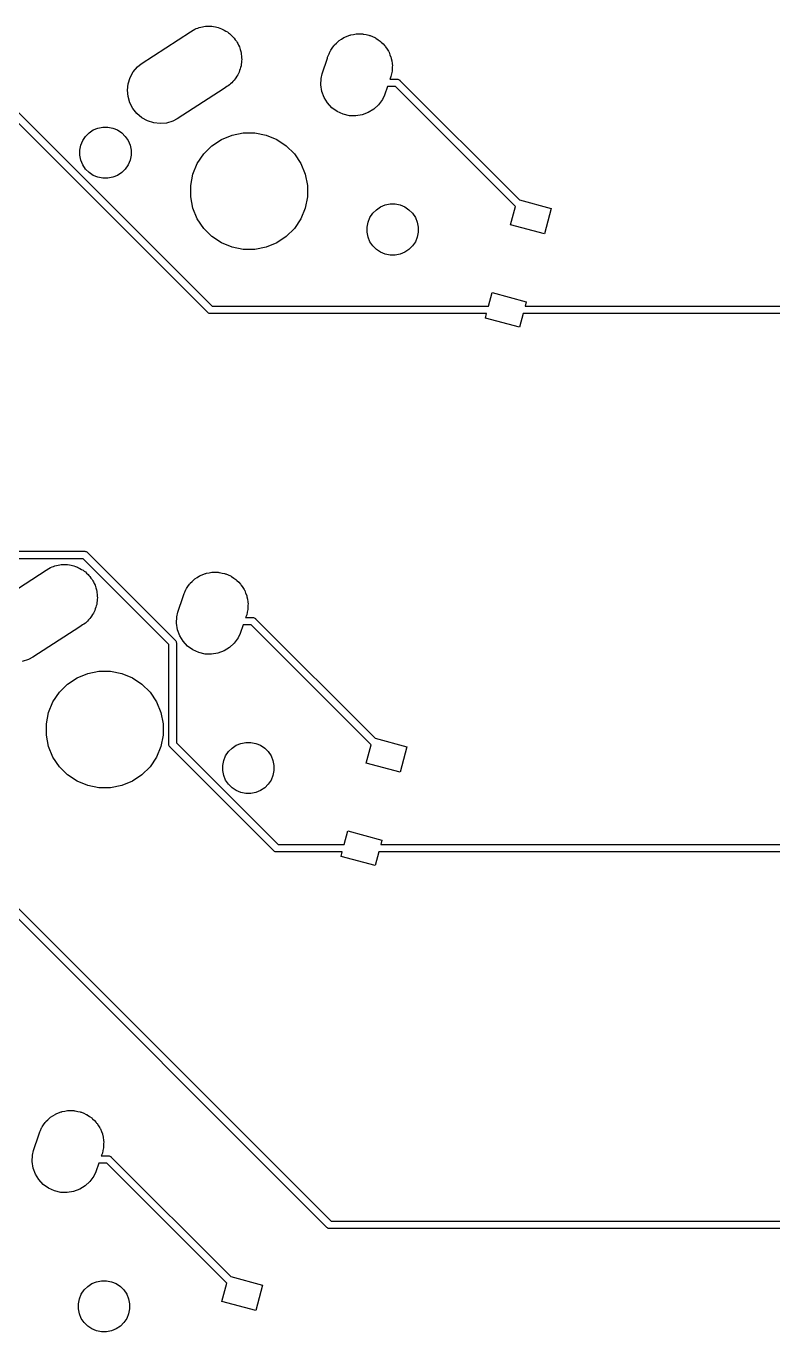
# Model space of a CAD drawing. Extents: x -662 to -203, y -195 to -58.
# Drawn here: x -408.81 to -383.3, y -148.67 to -104.03 of the extents above; entities that cross this region are included whole.
import ezdxf

# ---------------------------------------------------------------- set-up
doc = ezdxf.new("R2010")
doc.units = 0
doc.layers.add('BLACK', color=7, linetype='CONTINUOUS')

msp = doc.modelspace()

# ---------------------------------------------------------------- linework, layer by layer
at = {"layer": 'BLACK', "linetype": 'CONTINUOUS'}
for p, q in [((-404.879, -105.323), (-403.195, -104.225)), ((-403.195, -104.225), (-403.108, -104.167)), ((-403.108, -104.167), (-403.051, -104.143)), ((-403.051, -104.143), (-402.996, -104.115)), ((-402.996, -104.115), (-402.949, -104.101)), ((-402.949, -104.101), (-402.903, -104.082)), ((-402.903, -104.082), (-402.842, -104.07)), ((-402.842, -104.07), (-402.783, -104.053)), ((-402.783, -104.053), (-402.734, -104.048)), ((-402.734, -104.048), (-402.686, -104.039)), ((-402.686, -104.039), (-402.624, -104.039)), ((-402.624, -104.039), (-402.562, -104.034)), ((-402.562, -104.034), (-402.513, -104.039)), ((-402.513, -104.039), (-402.464, -104.039)), ((-402.464, -104.039), (-402.404, -104.051)), ((-402.404, -104.051), (-402.342, -104.058)), ((-402.342, -104.058), (-402.295, -104.073)), ((-402.295, -104.073), (-402.247, -104.082)), ((-402.247, -104.082), (-402.19, -104.106)), ((-402.19, -104.106), (-402.131, -104.124)), ((-402.131, -104.124), (-402.088, -104.148)), ((-402.088, -104.148), (-402.042, -104.167)), ((-402.042, -104.167), (-401.991, -104.201)), ((-401.991, -104.201), (-401.936, -104.231)), ((-401.936, -104.231), (-401.899, -104.263)), ((-401.899, -104.263), (-401.858, -104.29)), ((-401.858, -104.29), (-401.814, -104.334)), ((-401.814, -104.334), (-401.767, -104.374)), ((-401.767, -104.374), (-401.736, -104.412)), ((-401.736, -104.412), (-401.701, -104.447)), ((-398.035, -104.478), (-397.96, -104.428)), ((-397.96, -104.428), (-397.941, -104.42)), ((-397.941, -104.42), (-397.924, -104.41)), ((-397.924, -104.41), (-397.839, -104.378)), ((-397.839, -104.378), (-397.755, -104.343)), ((-397.755, -104.343), (-397.735, -104.339)), ((-397.735, -104.339), (-397.716, -104.332)), ((-397.716, -104.332), (-397.627, -104.318)), ((-397.627, -104.318), (-397.538, -104.3)), ((-397.538, -104.3), (-397.518, -104.3)), ((-397.518, -104.3), (-397.497, -104.297)), ((-397.497, -104.297), (-397.407, -104.3)), ((-397.407, -104.3), (-397.316, -104.3)), ((-397.316, -104.3), (-397.296, -104.304)), ((-397.296, -104.304), (-397.276, -104.305)), ((-397.276, -104.305), (-397.188, -104.326)), ((-397.188, -104.326), (-397.099, -104.343)), ((-397.099, -104.343), (-397.08, -104.351)), ((-397.08, -104.351), (-397.06, -104.356)), ((-397.06, -104.356), (-396.978, -104.394)), ((-396.978, -104.394), (-396.894, -104.428)), ((-396.894, -104.428), (-396.877, -104.44)), ((-401.701, -104.447), (-401.667, -104.498)), ((-401.667, -104.498), (-401.628, -104.547)), ((-401.628, -104.547), (-401.605, -104.59)), ((-401.605, -104.59), (-401.578, -104.631)), ((-401.578, -104.631), (-401.554, -104.688)), ((-401.554, -104.688), (-401.526, -104.743)), ((-401.526, -104.743), (-401.512, -104.79)), ((-401.512, -104.79), (-401.493, -104.836)), ((-401.493, -104.836), (-401.481, -104.897)), ((-398.424, -104.892), (-398.413, -104.875)), ((-398.413, -104.875), (-398.404, -104.857)), ((-398.404, -104.857), (-398.351, -104.783)), ((-398.351, -104.783), (-398.301, -104.708)), ((-398.301, -104.708), (-398.287, -104.694)), ((-398.287, -104.694), (-398.275, -104.677)), ((-398.275, -104.677), (-398.208, -104.615)), ((-398.208, -104.615), (-398.144, -104.551)), ((-398.144, -104.551), (-398.127, -104.54)), ((-398.127, -104.54), (-398.112, -104.526)), ((-398.112, -104.526), (-398.035, -104.478)), ((-396.877, -104.44), (-396.859, -104.448)), ((-396.859, -104.448), (-396.785, -104.501)), ((-396.785, -104.501), (-396.71, -104.551)), ((-396.71, -104.551), (-396.696, -104.566)), ((-396.696, -104.566), (-396.679, -104.578)), ((-396.679, -104.578), (-396.617, -104.644)), ((-396.617, -104.644), (-396.553, -104.708)), ((-396.553, -104.708), (-396.542, -104.725)), ((-396.542, -104.725), (-396.528, -104.74)), ((-396.528, -104.74), (-396.481, -104.817)), ((-396.481, -104.817), (-396.43, -104.892)), ((-405.009, -105.427), (-404.879, -105.323)), ((-401.481, -104.897), (-401.464, -104.956)), ((-401.464, -104.956), (-401.46, -105.005)), ((-401.45, -105.275), (-401.462, -105.335)), ((-401.46, -105.005), (-401.45, -105.053)), ((-401.45, -105.053), (-401.45, -105.115)), ((-401.45, -105.115), (-401.445, -105.177)), ((-401.445, -105.177), (-401.45, -105.226)), ((-401.45, -105.226), (-401.45, -105.275)), ((-398.698, -105.662), (-398.516, -105.131)), ((-398.516, -105.131), (-398.509, -105.097)), ((-398.509, -105.097), (-398.48, -105.027)), ((-398.48, -105.027), (-398.473, -105.008)), ((-398.473, -105.008), (-398.459, -104.976)), ((-398.459, -104.976), (-398.424, -104.892)), ((-396.43, -104.892), (-396.422, -104.911)), ((-396.422, -104.911), (-396.412, -104.929)), ((-396.412, -104.929), (-396.38, -105.013)), ((-396.38, -105.013), (-396.346, -105.097)), ((-396.346, -105.097), (-396.342, -105.117)), ((-396.342, -105.117), (-396.334, -105.136)), ((-396.334, -105.136), (-396.32, -105.226)), ((-396.32, -105.226), (-396.302, -105.314)), ((-396.302, -105.314), (-396.302, -105.335)), ((-405.258, -105.791), (-405.151, -105.596)), ((-405.151, -105.596), (-405.009, -105.427)), ((-401.613, -105.748), (-401.642, -105.803)), ((-401.578, -105.697), (-401.613, -105.748)), ((-401.559, -105.651), (-401.578, -105.697)), ((-401.536, -105.608), (-401.559, -105.651)), ((-401.517, -105.549), (-401.536, -105.608)), ((-401.493, -105.492), (-401.517, -105.549)), ((-401.484, -105.444), (-401.493, -105.492)), ((-401.469, -105.397), (-401.484, -105.444)), ((-401.462, -105.335), (-401.469, -105.397)), ((-398.736, -105.824), (-398.698, -105.662)), ((-396.346, -105.753), (-396.375, -105.823)), ((-396.328, -105.665), (-396.346, -105.753)), ((-396.307, -105.577), (-396.328, -105.665)), ((-396.306, -105.556), (-396.307, -105.577)), ((-396.302, -105.536), (-396.306, -105.556)), ((-396.302, -105.335), (-396.299, -105.355)), ((-396.299, -105.355), (-396.302, -105.445)), ((-396.302, -105.445), (-396.302, -105.536)), ((-405.349, -106.222), (-405.324, -106.002)), ((-405.329, -106.443), (-405.349, -106.222)), ((-405.324, -106.002), (-405.258, -105.791)), ((-402.048, -106.163), (-403.65, -107.208)), ((-402.042, -106.161), (-402.048, -106.163)), ((-401.956, -106.103), (-402.042, -106.161)), ((-401.914, -106.076), (-401.956, -106.103)), ((-401.909, -106.072), (-401.914, -106.076)), ((-401.858, -106.038), (-401.909, -106.072)), ((-401.823, -106.003), (-401.858, -106.038)), ((-401.785, -105.972), (-401.823, -106.003)), ((-401.745, -105.925), (-401.785, -105.972)), ((-401.701, -105.881), (-401.745, -105.925)), ((-401.674, -105.84), (-401.701, -105.881)), ((-401.642, -105.803), (-401.674, -105.84)), ((-398.744, -106.045), (-398.736, -105.824)), ((-398.709, -106.264), (-398.744, -106.045)), ((-396.47, -106.102), (-396.57, -106.393)), ((-396.192, -106.102), (-396.47, -106.102)), ((-396.375, -105.823), (-396.383, -105.848)), ((-396.383, -105.848), (-396.145, -105.848)), ((-392.096, -110.198), (-396.192, -106.102)), ((-396.145, -105.848), (-396.139, -105.847)), ((-396.139, -105.847), (-396.133, -105.848)), ((-396.133, -105.848), (-396.114, -105.85)), ((-396.114, -105.85), (-396.09, -105.857)), ((-396.09, -105.857), (-396.068, -105.869)), ((-396.068, -105.869), (-396.049, -105.885)), ((-396.049, -105.885), (-396.045, -105.89)), ((-396.045, -105.89), (-391.959, -109.975)), ((-409.463, -106.598), (-402.455, -113.607)), ((-405.268, -106.656), (-405.329, -106.443)), ((-405.165, -106.852), (-405.268, -106.656)), ((-398.632, -106.472), (-398.709, -106.264)), ((-398.515, -106.66), (-398.632, -106.472)), ((-398.364, -106.822), (-398.515, -106.66)), ((-396.639, -106.544), (-396.769, -106.723)), ((-396.57, -106.393), (-396.639, -106.544)), ((-402.602, -113.819), (-409.676, -106.745)), ((-405.027, -107.025), (-405.165, -106.852)), ((-404.857, -107.168), (-405.027, -107.025)), ((-398.185, -106.952), (-398.364, -106.822)), ((-397.983, -107.044), (-398.185, -106.952)), ((-397.767, -107.095), (-397.983, -107.044)), ((-397.546, -107.103), (-397.767, -107.095)), ((-397.327, -107.068), (-397.546, -107.103)), ((-397.12, -106.991), (-397.327, -107.068)), ((-396.931, -106.874), (-397.12, -106.991)), ((-396.769, -106.723), (-396.931, -106.874)), ((-406.517, -107.584), (-406.358, -107.518)), ((-406.358, -107.518), (-406.189, -107.485)), ((-406.189, -107.485), (-406.016, -107.485)), ((-406.016, -107.485), (-405.847, -107.518)), ((-405.847, -107.518), (-405.688, -107.584)), ((-404.663, -107.275), (-404.857, -107.168)), ((-404.451, -107.341), (-404.663, -107.275)), ((-404.231, -107.365), (-404.451, -107.341)), ((-404.01, -107.346), (-404.231, -107.365)), ((-403.798, -107.284), (-404.01, -107.346)), ((-403.65, -107.208), (-403.798, -107.284)), ((-406.944, -108.105), (-406.878, -107.945)), ((-406.878, -107.945), (-406.782, -107.802)), ((-406.782, -107.802), (-406.66, -107.68)), ((-406.66, -107.68), (-406.517, -107.584)), ((-405.688, -107.584), (-405.545, -107.68)), ((-405.545, -107.68), (-405.423, -107.802)), ((-405.423, -107.802), (-405.327, -107.945)), ((-405.327, -107.945), (-405.261, -108.105)), ((-402.467, -108.126), (-402.14, -107.908)), ((-402.14, -107.908), (-401.777, -107.757)), ((-401.777, -107.757), (-401.392, -107.681)), ((-401.392, -107.681), (-400.999, -107.681)), ((-400.999, -107.681), (-400.614, -107.757)), ((-400.614, -107.757), (-400.251, -107.908)), ((-400.251, -107.908), (-399.925, -108.126)), ((-406.977, -108.274), (-406.944, -108.105)), ((-406.977, -108.446), (-406.977, -108.274)), ((-406.944, -108.615), (-406.977, -108.446)), ((-405.261, -108.105), (-405.227, -108.274)), ((-405.227, -108.446), (-405.261, -108.615)), ((-405.227, -108.274), (-405.227, -108.446)), ((-402.963, -108.73), (-402.744, -108.404)), ((-402.744, -108.404), (-402.467, -108.126)), ((-399.925, -108.126), (-399.647, -108.404)), ((-399.647, -108.404), (-399.429, -108.73)), ((-406.878, -108.774), (-406.944, -108.615)), ((-406.782, -108.918), (-406.878, -108.774)), ((-405.327, -108.774), (-405.423, -108.918)), ((-405.261, -108.615), (-405.327, -108.774)), ((-403.113, -109.093), (-402.963, -108.73)), ((-399.429, -108.73), (-399.278, -109.093)), ((-406.66, -109.04), (-406.782, -108.918)), ((-406.517, -109.135), (-406.66, -109.04)), ((-406.358, -109.201), (-406.517, -109.135)), ((-406.189, -109.235), (-406.358, -109.201)), ((-406.016, -109.235), (-406.189, -109.235)), ((-405.847, -109.201), (-406.016, -109.235)), ((-405.688, -109.135), (-405.847, -109.201)), ((-405.545, -109.04), (-405.688, -109.135)), ((-405.423, -108.918), (-405.545, -109.04)), ((-403.189, -109.478), (-403.113, -109.093)), ((-399.278, -109.093), (-399.202, -109.478)), ((-403.189, -109.871), (-403.189, -109.478)), ((-399.202, -109.478), (-399.202, -109.871)), ((-403.113, -110.256), (-403.189, -109.871)), ((-399.202, -109.871), (-399.278, -110.256)), ((-396.846, -110.31), (-396.703, -110.214)), ((-396.703, -110.214), (-396.544, -110.148)), ((-396.544, -110.148), (-396.375, -110.114)), ((-396.375, -110.114), (-396.202, -110.114)), ((-396.202, -110.114), (-396.033, -110.148)), ((-396.033, -110.148), (-395.874, -110.214)), ((-395.874, -110.214), (-395.731, -110.31)), ((-392.264, -110.826), (-392.096, -110.198)), ((-391.959, -109.975), (-390.872, -110.267)), ((-402.963, -110.619), (-403.113, -110.256)), ((-402.744, -110.946), (-402.963, -110.619)), ((-399.429, -110.619), (-399.647, -110.946)), ((-399.278, -110.256), (-399.429, -110.619)), ((-397.13, -110.734), (-397.064, -110.575)), ((-397.064, -110.575), (-396.968, -110.432)), ((-396.968, -110.432), (-396.846, -110.31)), ((-395.731, -110.31), (-395.609, -110.432)), ((-395.609, -110.432), (-395.513, -110.575)), ((-395.513, -110.575), (-395.447, -110.734)), ((-390.872, -110.267), (-391.105, -111.136)), ((-402.467, -111.223), (-402.744, -110.946)), ((-399.647, -110.946), (-399.925, -111.223)), ((-397.164, -110.903), (-397.13, -110.734)), ((-397.164, -111.076), (-397.164, -110.903)), ((-397.13, -111.245), (-397.164, -111.076)), ((-395.447, -110.734), (-395.414, -110.903)), ((-395.414, -111.076), (-395.447, -111.245)), ((-395.414, -110.903), (-395.414, -111.076)), ((-391.105, -111.136), (-392.264, -110.826)), ((-402.14, -111.442), (-402.467, -111.223)), ((-401.777, -111.592), (-402.14, -111.442)), ((-400.251, -111.442), (-400.614, -111.592)), ((-399.925, -111.223), (-400.251, -111.442)), ((-397.064, -111.404), (-397.13, -111.245)), ((-396.968, -111.547), (-397.064, -111.404)), ((-396.846, -111.669), (-396.968, -111.547)), ((-395.609, -111.547), (-395.731, -111.669)), ((-395.513, -111.404), (-395.609, -111.547)), ((-395.447, -111.245), (-395.513, -111.404)), ((-401.392, -111.669), (-401.777, -111.592)), ((-400.999, -111.669), (-401.392, -111.669)), ((-400.614, -111.592), (-400.999, -111.669)), ((-396.703, -111.765), (-396.846, -111.669)), ((-396.544, -111.831), (-396.703, -111.765)), ((-396.375, -111.864), (-396.544, -111.831)), ((-396.202, -111.864), (-396.375, -111.864)), ((-396.033, -111.831), (-396.202, -111.864)), ((-395.874, -111.765), (-396.033, -111.831)), ((-395.731, -111.669), (-395.874, -111.765)), ((-393.009, -113.607), (-392.885, -113.144)), ((-392.885, -113.144), (-391.726, -113.454)), ((-402.455, -113.607), (-393.009, -113.607)), ((-391.726, -113.454), (-391.767, -113.607)), ((-391.767, -113.607), (-374.83, -113.607)), ((-402.598, -113.824), (-402.602, -113.819)), ((-402.578, -113.84), (-402.598, -113.824)), ((-402.556, -113.852), (-402.578, -113.84)), ((-402.532, -113.859), (-402.556, -113.852)), ((-402.514, -113.861), (-402.532, -113.859)), ((-402.508, -113.861), (-402.514, -113.861)), ((-402.514, -113.861), (-402.514, -113.861)), ((-402.501, -113.861), (-402.508, -113.861)), ((-393.077, -113.861), (-402.501, -113.861)), ((-393.118, -114.013), (-393.077, -113.861)), ((-391.959, -114.324), (-393.118, -114.013)), ((-391.835, -113.861), (-391.959, -114.324)), ((-374.762, -113.861), (-391.835, -113.861)), ((-421.997, -121.274), (-398.389, -144.882)), ((-398.536, -145.094), (-422.144, -121.486)), ((-414.024, -121.986), (-406.815, -121.986)), ((-406.861, -122.24), (-413.977, -122.24)), ((-403.932, -125.169), (-406.861, -122.24)), ((-406.815, -121.986), (-406.809, -121.985)), ((-406.809, -121.985), (-406.802, -121.986)), ((-406.802, -121.986), (-406.784, -121.988)), ((-406.784, -121.988), (-406.76, -121.995)), ((-406.76, -121.995), (-406.738, -122.007)), ((-406.738, -122.007), (-406.718, -122.023)), ((-406.718, -122.023), (-406.714, -122.027)), ((-406.714, -122.027), (-403.72, -125.022)), ((-409.809, -123.724), (-408.125, -122.626)), ((-408.125, -122.626), (-408.038, -122.568)), ((-408.038, -122.568), (-407.981, -122.544)), ((-407.981, -122.544), (-407.926, -122.516)), ((-407.926, -122.516), (-407.879, -122.502)), ((-407.879, -122.502), (-407.834, -122.483)), ((-407.834, -122.483), (-407.773, -122.471)), ((-407.773, -122.471), (-407.714, -122.454)), ((-407.714, -122.454), (-407.665, -122.449)), ((-407.665, -122.449), (-407.616, -122.44)), ((-407.616, -122.44), (-407.554, -122.44)), ((-407.554, -122.44), (-407.493, -122.434)), ((-407.493, -122.434), (-407.444, -122.44)), ((-407.444, -122.44), (-407.395, -122.44)), ((-407.395, -122.44), (-407.334, -122.452)), ((-407.334, -122.452), (-407.272, -122.459)), ((-407.272, -122.459), (-407.226, -122.473)), ((-407.226, -122.473), (-407.177, -122.483)), ((-407.177, -122.483), (-407.12, -122.507)), ((-407.12, -122.507), (-407.061, -122.525)), ((-407.061, -122.525), (-407.018, -122.549)), ((-407.018, -122.549), (-406.973, -122.568)), ((-406.973, -122.568), (-406.921, -122.602)), ((-406.921, -122.602), (-406.867, -122.632)), ((-406.867, -122.632), (-406.829, -122.664)), ((-406.829, -122.664), (-406.788, -122.691)), ((-406.788, -122.691), (-406.745, -122.735)), ((-406.745, -122.735), (-406.697, -122.775)), ((-402.666, -122.74), (-402.647, -122.733)), ((-402.647, -122.733), (-402.557, -122.719)), ((-402.557, -122.719), (-402.469, -122.701)), ((-402.469, -122.701), (-402.448, -122.701)), ((-402.448, -122.701), (-402.428, -122.698)), ((-402.428, -122.698), (-402.338, -122.701)), ((-402.338, -122.701), (-402.247, -122.701)), ((-402.247, -122.701), (-402.227, -122.705)), ((-402.227, -122.705), (-402.206, -122.706)), ((-402.206, -122.706), (-402.118, -122.727)), ((-402.118, -122.727), (-402.03, -122.744)), ((-406.697, -122.775), (-406.666, -122.813)), ((-406.666, -122.813), (-406.632, -122.848)), ((-406.632, -122.848), (-406.597, -122.899)), ((-406.597, -122.899), (-406.559, -122.947)), ((-406.559, -122.947), (-406.536, -122.991)), ((-406.536, -122.991), (-406.509, -123.032)), ((-406.509, -123.032), (-406.485, -123.089)), ((-406.485, -123.089), (-406.456, -123.144)), ((-406.456, -123.144), (-406.443, -123.191)), ((-403.335, -123.257), (-403.282, -123.184)), ((-403.282, -123.184), (-403.232, -123.109)), ((-403.232, -123.109), (-403.217, -123.094)), ((-403.217, -123.094), (-403.205, -123.078)), ((-403.205, -123.078), (-403.139, -123.016)), ((-403.139, -123.016), (-403.075, -122.952)), ((-403.075, -122.952), (-403.058, -122.941)), ((-403.058, -122.941), (-403.043, -122.927)), ((-403.043, -122.927), (-402.966, -122.879)), ((-402.966, -122.879), (-402.891, -122.829)), ((-402.891, -122.829), (-402.872, -122.821)), ((-402.872, -122.821), (-402.854, -122.81)), ((-402.854, -122.81), (-402.77, -122.779)), ((-402.77, -122.779), (-402.686, -122.744)), ((-402.686, -122.744), (-402.666, -122.74)), ((-402.03, -122.744), (-402.011, -122.752)), ((-402.011, -122.752), (-401.991, -122.757)), ((-401.991, -122.757), (-401.909, -122.794)), ((-401.909, -122.794), (-401.825, -122.829)), ((-401.825, -122.829), (-401.808, -122.84)), ((-401.808, -122.84), (-401.789, -122.849)), ((-401.789, -122.849), (-401.716, -122.902)), ((-401.716, -122.902), (-401.641, -122.952)), ((-401.641, -122.952), (-401.626, -122.967)), ((-401.626, -122.967), (-401.61, -122.979)), ((-401.61, -122.979), (-401.548, -123.045)), ((-401.548, -123.045), (-401.484, -123.109)), ((-401.484, -123.109), (-401.473, -123.126)), ((-401.473, -123.126), (-401.459, -123.141)), ((-401.459, -123.141), (-401.411, -123.218)), ((-406.443, -123.191), (-406.424, -123.237)), ((-406.424, -123.237), (-406.412, -123.297)), ((-406.412, -123.297), (-406.394, -123.357)), ((-406.394, -123.357), (-406.39, -123.406)), ((-406.39, -123.406), (-406.381, -123.454)), ((-406.381, -123.454), (-406.381, -123.516)), ((-406.381, -123.516), (-406.375, -123.578)), ((-406.375, -123.578), (-406.381, -123.626)), ((-406.381, -123.626), (-406.381, -123.676)), ((-403.629, -124.063), (-403.446, -123.532)), ((-403.446, -123.532), (-403.44, -123.498)), ((-403.44, -123.498), (-403.411, -123.428)), ((-403.411, -123.428), (-403.404, -123.409)), ((-403.404, -123.409), (-403.389, -123.377)), ((-403.389, -123.377), (-403.355, -123.293)), ((-403.355, -123.293), (-403.343, -123.276)), ((-403.343, -123.276), (-403.335, -123.257)), ((-401.411, -123.218), (-401.361, -123.293)), ((-401.361, -123.293), (-401.353, -123.312)), ((-401.353, -123.312), (-401.342, -123.33)), ((-401.342, -123.33), (-401.311, -123.414)), ((-401.311, -123.414), (-401.276, -123.498)), ((-401.276, -123.498), (-401.272, -123.518)), ((-401.272, -123.518), (-401.265, -123.537)), ((-401.265, -123.537), (-401.25, -123.626)), ((-401.25, -123.626), (-401.233, -123.715)), ((-406.49, -124.052), (-406.509, -124.098)), ((-406.466, -124.009), (-406.49, -124.052)), ((-406.448, -123.95), (-406.466, -124.009)), ((-406.424, -123.893), (-406.448, -123.95)), ((-406.414, -123.845), (-406.424, -123.893)), ((-406.399, -123.798), (-406.414, -123.845)), ((-406.393, -123.736), (-406.399, -123.798)), ((-406.381, -123.676), (-406.393, -123.736)), ((-403.667, -124.225), (-403.629, -124.063)), ((-401.258, -124.065), (-401.276, -124.154)), ((-401.238, -123.977), (-401.258, -124.065)), ((-401.237, -123.957), (-401.238, -123.977)), ((-401.233, -123.937), (-401.237, -123.957)), ((-401.233, -123.715), (-401.233, -123.736)), ((-401.233, -123.736), (-401.23, -123.756)), ((-401.23, -123.756), (-401.233, -123.846)), ((-401.233, -123.846), (-401.233, -123.937)), ((-406.886, -124.504), (-406.973, -124.562)), ((-406.845, -124.477), (-406.886, -124.504)), ((-406.84, -124.473), (-406.845, -124.477)), ((-406.788, -124.439), (-406.84, -124.473)), ((-406.754, -124.404), (-406.788, -124.439)), ((-406.715, -124.373), (-406.754, -124.404)), ((-406.676, -124.326), (-406.715, -124.373)), ((-406.632, -124.282), (-406.676, -124.326)), ((-406.604, -124.241), (-406.632, -124.282)), ((-406.573, -124.203), (-406.604, -124.241)), ((-406.543, -124.149), (-406.573, -124.203)), ((-406.509, -124.098), (-406.543, -124.149)), ((-403.675, -124.446), (-403.667, -124.225)), ((-403.639, -124.665), (-403.675, -124.446)), ((-401.401, -124.503), (-401.5, -124.793)), ((-401.122, -124.503), (-401.401, -124.503)), ((-401.305, -124.224), (-401.314, -124.249)), ((-401.314, -124.249), (-401.076, -124.249)), ((-401.276, -124.154), (-401.305, -124.224)), ((-397.026, -128.599), (-401.122, -124.503)), ((-401.076, -124.249), (-401.07, -124.248)), ((-401.07, -124.248), (-401.063, -124.249)), ((-401.063, -124.249), (-401.045, -124.251)), ((-401.045, -124.251), (-401.021, -124.258)), ((-401.021, -124.258), (-400.999, -124.27)), ((-400.999, -124.27), (-400.979, -124.286)), ((-400.979, -124.286), (-400.975, -124.291)), ((-400.975, -124.291), (-396.89, -128.376)), ((-406.979, -124.564), (-408.581, -125.609)), ((-406.973, -124.562), (-406.979, -124.564)), ((-403.562, -124.872), (-403.639, -124.665)), ((-403.446, -125.061), (-403.562, -124.872)), ((-401.569, -124.944), (-401.699, -125.124)), ((-401.5, -124.793), (-401.569, -124.944)), ((-403.932, -128.577), (-403.932, -125.169)), ((-403.72, -125.022), (-403.715, -125.026)), ((-403.715, -125.026), (-403.699, -125.045)), ((-403.699, -125.045), (-403.687, -125.067)), ((-403.687, -125.067), (-403.68, -125.091)), ((-403.68, -125.091), (-403.678, -125.11)), ((-403.678, -125.11), (-403.678, -125.116)), ((-403.678, -125.116), (-403.678, -125.123)), ((-403.678, -125.123), (-403.678, -128.531)), ((-403.295, -125.223), (-403.446, -125.061)), ((-403.115, -125.353), (-403.295, -125.223)), ((-402.914, -125.445), (-403.115, -125.353)), ((-402.05, -125.391), (-402.258, -125.469)), ((-401.861, -125.275), (-402.05, -125.391)), ((-401.699, -125.124), (-401.861, -125.275)), ((-408.728, -125.685), (-408.941, -125.747)), ((-408.581, -125.609), (-408.728, -125.685)), ((-402.698, -125.496), (-402.914, -125.445)), ((-402.476, -125.504), (-402.698, -125.496)), ((-402.258, -125.469), (-402.476, -125.504)), ((-407.071, -126.309), (-406.708, -126.158)), ((-406.708, -126.158), (-406.322, -126.082)), ((-406.322, -126.082), (-405.93, -126.082)), ((-405.93, -126.082), (-405.544, -126.158)), ((-405.544, -126.158), (-405.182, -126.309)), ((-407.675, -126.805), (-407.397, -126.527)), ((-407.397, -126.527), (-407.071, -126.309)), ((-405.182, -126.309), (-404.855, -126.527)), ((-404.855, -126.527), (-404.577, -126.805)), ((-408.043, -127.494), (-407.893, -127.131)), ((-407.893, -127.131), (-407.675, -126.805)), ((-404.577, -126.805), (-404.359, -127.131)), ((-404.359, -127.131), (-404.209, -127.494)), ((-408.12, -127.879), (-408.043, -127.494)), ((-404.209, -127.494), (-404.132, -127.879)), ((-408.12, -128.272), (-408.12, -127.879)), ((-404.132, -127.879), (-404.132, -128.272)), ((-408.043, -128.657), (-408.12, -128.272)), ((-404.132, -128.272), (-404.209, -128.657)), ((-403.678, -128.531), (-400.201, -132.008)), ((-401.474, -128.549), (-401.305, -128.515)), ((-401.305, -128.515), (-401.133, -128.515)), ((-401.133, -128.515), (-400.964, -128.549)), ((-396.89, -128.376), (-395.803, -128.668)), ((-407.893, -129.02), (-408.043, -128.657)), ((-404.209, -128.657), (-404.359, -129.02)), ((-403.933, -128.583), (-403.932, -128.577)), ((-403.93, -128.608), (-403.933, -128.583)), ((-403.923, -128.632), (-403.93, -128.608)), ((-403.911, -128.654), (-403.923, -128.632)), ((-403.895, -128.674), (-403.911, -128.654)), ((-403.911, -128.654), (-403.911, -128.654)), ((-403.891, -128.678), (-403.895, -128.674)), ((-400.348, -132.22), (-403.891, -128.678)), ((-402.061, -129.135), (-401.995, -128.976)), ((-401.995, -128.976), (-401.899, -128.833)), ((-401.899, -128.833), (-401.777, -128.711)), ((-401.777, -128.711), (-401.634, -128.615)), ((-401.634, -128.615), (-401.474, -128.549)), ((-400.964, -128.549), (-400.805, -128.615)), ((-400.805, -128.615), (-400.661, -128.711)), ((-400.661, -128.711), (-400.539, -128.833)), ((-400.539, -128.833), (-400.444, -128.976)), ((-400.444, -128.976), (-400.378, -129.135)), ((-397.195, -129.226), (-397.026, -128.599)), ((-395.803, -128.668), (-396.035, -129.537)), ((-407.675, -129.347), (-407.893, -129.02)), ((-407.397, -129.624), (-407.675, -129.347)), ((-404.577, -129.347), (-404.855, -129.624)), ((-404.359, -129.02), (-404.577, -129.347)), ((-402.094, -129.304), (-402.061, -129.135)), ((-402.094, -129.477), (-402.094, -129.304)), ((-400.378, -129.135), (-400.344, -129.304)), ((-400.344, -129.304), (-400.344, -129.477)), ((-396.035, -129.537), (-397.195, -129.226)), ((-407.071, -129.843), (-407.397, -129.624)), ((-406.708, -129.993), (-407.071, -129.843)), ((-405.182, -129.843), (-405.544, -129.993)), ((-404.855, -129.624), (-405.182, -129.843)), ((-402.061, -129.646), (-402.094, -129.477)), ((-401.995, -129.805), (-402.061, -129.646)), ((-401.899, -129.948), (-401.995, -129.805)), ((-400.444, -129.805), (-400.539, -129.948)), ((-400.378, -129.646), (-400.444, -129.805)), ((-400.344, -129.477), (-400.378, -129.646)), ((-406.322, -130.069), (-406.708, -129.993)), ((-405.93, -130.069), (-406.322, -130.069)), ((-405.544, -129.993), (-405.93, -130.069)), ((-401.777, -130.07), (-401.899, -129.948)), ((-401.634, -130.166), (-401.777, -130.07)), ((-401.474, -130.232), (-401.634, -130.166)), ((-401.305, -130.265), (-401.474, -130.232)), ((-401.133, -130.265), (-401.305, -130.265)), ((-400.964, -130.232), (-401.133, -130.265)), ((-400.805, -130.166), (-400.964, -130.232)), ((-400.661, -130.07), (-400.805, -130.166)), ((-400.539, -129.948), (-400.661, -130.07)), ((-397.94, -132.008), (-397.816, -131.545)), ((-397.816, -131.545), (-396.657, -131.855)), ((-400.201, -132.008), (-397.94, -132.008)), ((-396.657, -131.855), (-396.697, -132.008)), ((-396.697, -132.008), (-369.9, -132.008)), ((-400.344, -132.225), (-400.348, -132.22)), ((-400.325, -132.241), (-400.344, -132.225)), ((-400.303, -132.252), (-400.325, -132.241)), ((-400.279, -132.26), (-400.303, -132.252)), ((-400.26, -132.262), (-400.279, -132.26)), ((-400.254, -132.262), (-400.26, -132.262)), ((-400.26, -132.262), (-400.26, -132.262)), ((-400.248, -132.262), (-400.254, -132.262)), ((-398.008, -132.262), (-400.248, -132.262)), ((-398.049, -132.414), (-398.008, -132.262)), ((-396.89, -132.725), (-398.049, -132.414)), ((-396.766, -132.262), (-396.89, -132.725)), ((-369.832, -132.262), (-396.766, -132.262)), ((-408.148, -141.495), (-408.136, -141.479)), ((-408.136, -141.479), (-408.069, -141.417)), ((-408.069, -141.417), (-408.005, -141.353)), ((-408.005, -141.353), (-407.988, -141.342)), ((-407.988, -141.342), (-407.973, -141.328)), ((-407.973, -141.328), (-407.896, -141.28)), ((-407.896, -141.28), (-407.821, -141.23)), ((-407.821, -141.23), (-407.802, -141.222)), ((-407.802, -141.222), (-407.785, -141.211)), ((-407.785, -141.211), (-407.7, -141.18)), ((-407.7, -141.18), (-407.616, -141.145)), ((-407.616, -141.145), (-407.596, -141.141)), ((-407.596, -141.141), (-407.577, -141.134)), ((-407.577, -141.134), (-407.488, -141.12)), ((-407.488, -141.12), (-407.399, -141.102)), ((-407.399, -141.102), (-407.379, -141.102)), ((-407.379, -141.102), (-407.358, -141.099)), ((-407.358, -141.099), (-407.268, -141.102)), ((-407.268, -141.102), (-407.178, -141.102)), ((-407.178, -141.102), (-407.157, -141.106)), ((-407.157, -141.106), (-407.137, -141.107)), ((-407.137, -141.107), (-407.049, -141.128)), ((-407.049, -141.128), (-406.96, -141.145)), ((-406.96, -141.145), (-406.941, -141.153)), ((-406.941, -141.153), (-406.921, -141.158)), ((-406.921, -141.158), (-406.839, -141.195)), ((-406.839, -141.195), (-406.755, -141.23)), ((-406.755, -141.23), (-406.738, -141.241)), ((-406.738, -141.241), (-406.72, -141.25)), ((-406.72, -141.25), (-406.646, -141.303)), ((-406.646, -141.303), (-406.571, -141.353)), ((-406.571, -141.353), (-406.557, -141.368)), ((-406.557, -141.368), (-406.54, -141.38)), ((-406.54, -141.38), (-406.478, -141.446)), ((-406.478, -141.446), (-406.414, -141.51)), ((-408.377, -141.933), (-408.37, -141.899)), ((-408.37, -141.899), (-408.341, -141.829)), ((-408.341, -141.829), (-408.334, -141.809)), ((-408.334, -141.809), (-408.32, -141.778)), ((-408.32, -141.778), (-408.285, -141.694)), ((-408.285, -141.694), (-408.274, -141.677)), ((-408.274, -141.677), (-408.265, -141.658)), ((-408.265, -141.658), (-408.212, -141.585)), ((-408.212, -141.585), (-408.162, -141.51)), ((-408.162, -141.51), (-408.148, -141.495)), ((-406.414, -141.51), (-406.403, -141.527)), ((-406.403, -141.527), (-406.389, -141.542)), ((-406.389, -141.542), (-406.342, -141.619)), ((-406.342, -141.619), (-406.291, -141.694)), ((-406.291, -141.694), (-406.284, -141.713)), ((-406.284, -141.713), (-406.273, -141.73)), ((-406.273, -141.73), (-406.241, -141.815)), ((-406.241, -141.815), (-406.207, -141.899)), ((-406.207, -141.899), (-406.203, -141.919)), ((-406.203, -141.919), (-406.195, -141.938)), ((-408.559, -142.464), (-408.377, -141.933)), ((-406.195, -141.938), (-406.181, -142.027)), ((-406.181, -142.027), (-406.163, -142.116)), ((-406.167, -142.358), (-406.168, -142.378)), ((-406.163, -142.338), (-406.167, -142.358)), ((-406.163, -142.116), (-406.163, -142.137)), ((-406.163, -142.137), (-406.16, -142.157)), ((-406.16, -142.157), (-406.163, -142.247)), ((-406.163, -142.247), (-406.163, -142.338)), ((-408.605, -142.847), (-408.597, -142.625)), ((-408.597, -142.625), (-408.559, -142.464)), ((-406.236, -142.625), (-406.244, -142.65)), ((-406.244, -142.65), (-406.006, -142.65)), ((-406.207, -142.555), (-406.236, -142.625)), ((-406.189, -142.466), (-406.207, -142.555)), ((-406.168, -142.378), (-406.189, -142.466)), ((-406.006, -142.65), (-406, -142.649)), ((-406, -142.649), (-405.994, -142.65)), ((-405.994, -142.65), (-405.975, -142.652)), ((-405.975, -142.652), (-405.951, -142.659)), ((-405.951, -142.659), (-405.929, -142.671)), ((-405.929, -142.671), (-405.91, -142.687)), ((-405.91, -142.687), (-405.906, -142.691)), ((-405.906, -142.691), (-401.82, -146.777)), ((-408.57, -143.066), (-408.605, -142.847)), ((-408.493, -143.273), (-408.57, -143.066)), ((-406.431, -143.194), (-406.5, -143.345)), ((-406.331, -142.904), (-406.431, -143.194)), ((-406.053, -142.904), (-406.331, -142.904)), ((-401.957, -147), (-406.053, -142.904)), ((-408.376, -143.462), (-408.493, -143.273)), ((-408.225, -143.624), (-408.376, -143.462)), ((-408.046, -143.754), (-408.225, -143.624)), ((-406.792, -143.676), (-406.981, -143.792)), ((-406.63, -143.525), (-406.792, -143.676)), ((-406.5, -143.345), (-406.63, -143.525)), ((-407.844, -143.846), (-408.046, -143.754)), ((-407.628, -143.897), (-407.844, -143.846)), ((-407.407, -143.905), (-407.628, -143.897)), ((-407.188, -143.87), (-407.407, -143.905)), ((-406.981, -143.792), (-407.188, -143.87)), ((-398.389, -144.882), (-360.998, -144.882)), ((-398.532, -145.099), (-398.536, -145.094)), ((-398.512, -145.115), (-398.532, -145.099)), ((-398.49, -145.127), (-398.512, -145.115)), ((-398.466, -145.134), (-398.49, -145.127)), ((-398.448, -145.136), (-398.466, -145.134)), ((-398.441, -145.137), (-398.448, -145.136)), ((-398.448, -145.136), (-398.448, -145.136)), ((-398.435, -145.136), (-398.441, -145.137)), ((-361.001, -145.136), (-398.435, -145.136)), ((-401.82, -146.777), (-400.733, -147.069)), ((-406.925, -147.377), (-406.829, -147.233)), ((-406.829, -147.233), (-406.707, -147.112)), ((-406.707, -147.112), (-406.564, -147.016)), ((-406.564, -147.016), (-406.405, -146.95)), ((-406.405, -146.95), (-406.236, -146.916)), ((-406.236, -146.916), (-406.063, -146.916)), ((-406.063, -146.916), (-405.894, -146.95)), ((-405.894, -146.95), (-405.735, -147.016)), ((-405.735, -147.016), (-405.592, -147.112)), ((-405.592, -147.112), (-405.47, -147.233)), ((-405.47, -147.233), (-405.374, -147.377)), ((-402.125, -147.627), (-401.957, -147)), ((-400.733, -147.069), (-400.966, -147.938)), ((-407.025, -147.705), (-406.991, -147.536)), ((-407.025, -147.877), (-407.025, -147.705)), ((-406.991, -147.536), (-406.925, -147.377)), ((-405.374, -147.377), (-405.308, -147.536)), ((-405.308, -147.536), (-405.275, -147.705)), ((-405.275, -147.705), (-405.275, -147.877)), ((-400.966, -147.938), (-402.125, -147.627)), ((-406.991, -148.046), (-407.025, -147.877)), ((-406.925, -148.206), (-406.991, -148.046)), ((-405.308, -148.046), (-405.374, -148.206)), ((-405.275, -147.877), (-405.308, -148.046)), ((-406.829, -148.349), (-406.925, -148.206)), ((-406.707, -148.471), (-406.829, -148.349)), ((-406.564, -148.567), (-406.707, -148.471)), ((-406.405, -148.633), (-406.564, -148.567)), ((-405.735, -148.567), (-405.894, -148.633)), ((-405.592, -148.471), (-405.735, -148.567)), ((-405.47, -148.349), (-405.592, -148.471)), ((-405.374, -148.206), (-405.47, -148.349)), ((-406.236, -148.666), (-406.405, -148.633)), ((-406.063, -148.666), (-406.236, -148.666)), ((-405.894, -148.633), (-406.063, -148.666))]:
    msp.add_line(p, q, dxfattribs=at)

doc.saveas('drawing.dxf')
